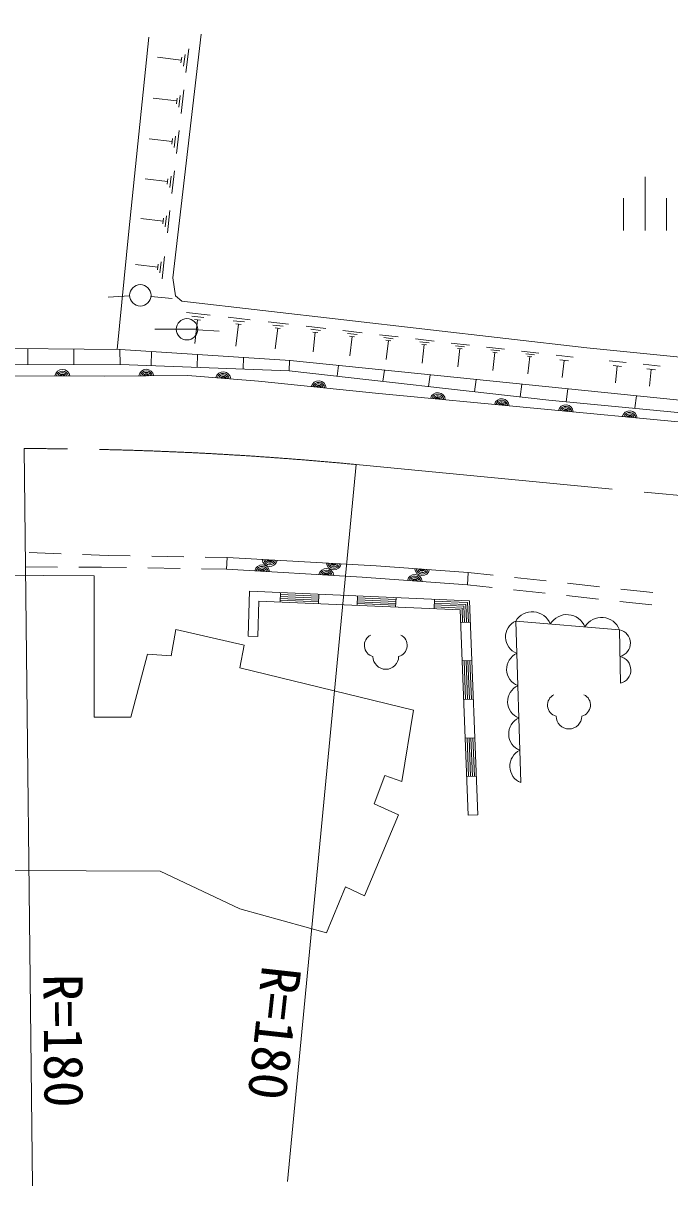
# Model space of a CAD drawing. Units: millimetres, scale not verified. Extents: x 40000 to 680000, y 20000 to 380000.
# Drawn here: x 207128 to 237306, y 277086 to 331346 of the extents above; entities that cross this region are included whole.
import ezdxf
from ezdxf.enums import TextEntityAlignment as Align

# ---------------------------------------------------------------- set-up
doc = ezdxf.new("R2010")
doc.units = ezdxf.units.MM
doc.header["$LTSCALE"] = 1000
doc.linetypes.add('CHAIN', pattern=[18.5, 12, -1.5, 3.5, -1.5])
for name, color, linetype, lineweight in [('M-BGD', 7, 'Continuous', 13), ('M-BMK', 2, 'CHAIN', 13), ('M-BMK-SRVR', 3, 'Continuous', 13), ('M-STR-HTXT', 7, 'Continuous', 13)]:
    doc.layers.add(name, color=color, linetype=linetype, lineweight=lineweight)
doc.styles.add('ＭＳ ゴシック', font='')
doc.styles.get('ＭＳ ゴシック').set_extended_font_data('MS Gothic')

msp = doc.modelspace()

# ---------------------------------------------------------------- linework, layer by layer
at = {"layer": 'M-BGD'}
for p, q in [((215433, 330834), (214114, 319464)), ((214851, 330157), (214721, 329041)), ((214507, 329631), (213391, 329761)), ((214523, 329771), (214491, 329492)), ((214679, 329894), (214614, 329336)), ((214291, 327720), (213196, 327847)), ((214307, 327857), (214275, 327583)), ((214459, 327978), (214396, 327430)), ((214628, 328235), (214501, 327141)), ((214407, 326335), (214283, 325262)), ((214077, 325830), (213003, 325954)), ((214092, 325964), (214061, 325696)), ((214242, 326083), (214180, 325546)), ((213865, 323961), (212813, 324083)), ((213881, 324092), (213850, 323829)), ((214027, 324209), (213966, 323682)), ((214190, 324457), (214067, 323404)), ((236151, 324175), (236151, 321675)), ((235151, 323175), (235151, 321675)), ((237151, 323175), (237151, 321675)), ((213815, 322356), (213755, 321840)), ((213974, 322599), (213854, 321567)), ((213656, 322113), (212624, 322233)), ((213671, 322242), (213641, 321984)), ((213566, 320211), (213507, 319695)), ((213725, 320454), (213606, 319422)), ((213407, 319968), (212375, 320088)), ((213422, 320097), (213393, 319839)), ((212093, 318620), (211095, 318565)), ((213090, 318596), (214085, 318493)), ((214741, 317847), (215854, 317719)), ((215003, 317676), (215560, 317612)), ((215126, 317521), (215405, 317489)), ((215265, 317505), (215137, 316392)), ((216688, 317623), (217722, 317503)), ((216931, 317463), (217448, 317404)), ((214270, 317062), (213270, 317062)), ((214270, 317062), (215270, 317062)), ((215269, 317031), (216267, 316968)), ((217046, 317319), (217304, 317289)), ((217175, 317304), (217056, 316270)), ((218554, 317407), (219514, 317296)), ((218780, 317260), (219260, 317204)), ((218886, 317126), (219126, 317098)), ((219006, 317112), (218895, 316153)), ((220329, 317202), (221247, 317096)), ((220545, 317061), (221004, 317008)), ((220647, 316933), (220876, 316907)), ((220761, 316920), (220655, 316002)), ((222051, 317004), (222950, 316900)), ((222263, 316865), (222713, 316813)), ((222362, 316740), (222587, 316714)), ((222475, 316727), (222371, 315827)), ((223754, 316807), (224636, 316705)), ((223962, 316671), (224403, 316621)), ((224059, 316548), (224280, 316523)), ((224170, 316536), (224068, 315654)), ((225440, 316613), (226304, 316513)), ((225643, 316480), (226075, 316430)), ((225739, 316359), (225955, 316334)), ((225847, 316347), (225747, 315483)), ((227107, 316420), (227954, 316322)), ((207345, 315409), (207342, 316156)), ((209495, 315417), (209492, 316135)), ((211645, 315426), (211642, 316115)), ((213096, 315371), (213120, 316021)), ((215244, 315290), (215267, 315884)), ((227307, 316290), (227730, 316241)), ((227400, 316172), (227612, 316147)), ((227506, 316160), (227408, 315313)), ((228757, 316230), (229586, 316134)), ((228952, 316102), (229367, 316054)), ((229044, 315987), (229251, 315963)), ((229148, 315975), (229052, 315146)), ((230389, 316041), (231201, 315948)), ((230581, 315916), (230986, 315870)), ((230670, 315803), (230873, 315780)), ((232004, 315855), (232799, 315763)), ((211645, 315426), (191602, 315349)), ((211645, 315426), (219541, 315128)), ((217393, 315209), (217413, 315747)), ((219541, 315128), (219559, 315610)), ((221777, 314875), (221845, 315378)), ((230772, 315792), (230678, 314980)), ((232180, 315633), (232577, 315588)), ((232379, 315610), (232287, 314816)), ((234482, 315586), (235269, 315507)), ((234659, 315369), (235053, 315330)), ((234856, 315349), (234777, 314562)), ((236064, 315427), (236854, 315348)), ((223914, 314633), (223985, 315160)), ((226050, 314392), (226125, 314942)), ((228187, 314150), (228265, 314723)), ((236242, 315210), (236637, 315170)), ((236439, 315190), (236360, 314400)), ((230324, 313908), (230405, 314505)), ((232463, 313680), (232545, 314287)), ((235679, 313393), (235755, 313960)), ((207397, 306636), (208897, 306584)), ((209896, 306549), (211097, 306507)), ((211097, 306507), (212124, 306488)), ((213124, 306470), (214624, 306442)), ((215624, 306423), (216650, 306404)), ((208721, 305966), (207221, 305969)), ((210788, 305963), (209721, 305965)), ((211950, 305943), (210788, 305963)), ((214450, 305900), (212950, 305926)), ((216612, 305864), (215450, 305883)), ((227889, 305712), (229059, 305585)), ((229011, 305009), (227866, 305134)), ((230053, 305477), (231544, 305314)), ((232539, 305206), (234030, 305044)), ((217683, 304835), (217622, 302737)), ((227959, 304392), (217683, 304835)), ((219135, 304773), (219115, 304323)), ((220917, 304335), (219119, 304413)), ((220921, 304425), (219123, 304503)), ((220925, 304515), (219127, 304593)), ((220929, 304605), (219131, 304683)), ((220914, 304245), (220933, 304695)), ((222731, 304617), (222712, 304168)), ((224522, 304360), (222724, 304438)), ((224526, 304450), (222727, 304527)), ((224510, 304090), (224530, 304540)), ((226309, 304013), (226328, 304462)), ((231497, 304738), (230005, 304901)), ((233982, 304467), (232491, 304630)), ((235024, 304936), (236515, 304774)), ((218120, 304366), (218072, 302724)), ((227525, 303960), (218120, 304366)), ((224514, 304180), (222716, 304258)), ((224518, 304270), (222720, 304348)), ((226312, 304103), (227612, 304047)), ((227699, 304133), (226316, 304193)), ((226320, 304282), (227786, 304219)), ((227872, 304306), (226324, 304372)), ((227897, 294385), (227525, 303960)), ((227638, 303382), (227612, 304047)), ((227699, 304133), (227728, 303386)), ((227818, 303389), (227786, 304219)), ((227872, 304306), (227908, 303393)), ((228347, 294403), (227959, 304392)), ((236467, 304197), (234976, 304359)), ((227548, 303379), (227998, 303396)), ((218072, 302724), (217622, 302737)), ((228067, 301597), (227618, 301580)), ((227778, 299785), (227708, 301584)), ((227868, 299788), (227798, 301587)), ((227957, 299792), (227888, 301591)), ((228047, 299795), (227978, 301594)), ((227688, 299781), (228137, 299799)), ((228207, 298000), (227758, 297983)), ((227917, 296188), (227847, 297986)), ((228007, 296191), (227937, 297990)), ((228097, 296195), (228027, 297993)), ((228187, 296198), (228117, 297997)), ((227827, 296184), (228277, 296202)), ((227897, 294385), (228347, 294403))]:
    msp.add_line(p, q, dxfattribs=at)
for points in [[(211519, 316116), (212062, 321642), (212983, 330690)], [(214530, 318375), (214242, 318631), (214114, 319464)], [(253937, 314139), (233434, 316193), (214530, 318375)], [(192095, 316125), (204936, 316179), (211645, 316115)], [(211645, 316115), (219589, 315608), (248782, 312631), (258863, 311533), (264601, 310683)], [(264542, 310241), (264502, 309860), (256075, 310881), (251556, 311363), (245803, 311890), (238198, 312690), (223723, 314067), (218114, 314644), (214810, 314911), (210936, 314879), (200977, 314911), (191611, 314854)], [(264542, 310241), (256106, 311383), (248678, 312140), (240280, 312925), (231658, 313758), (219541, 315128)], [(235000, 300537), (234962, 303041), (230116, 303444), (230361, 295902)]]:
    msp.add_lwpolyline(points, dxfattribs=at)
for points in [[(227866, 305134), (222945, 305496), (216612, 305864), (216650, 306404), (223605, 306025), (227889, 305712)], [(203367, 305596), (210435, 305558), (210443, 298961), (212151, 298961), (212934, 301893), (214030, 301822), (214257, 303046), (217438, 302320), (217239, 301253), (225351, 299289), (224807, 295953), (224010, 296237), (223512, 294914), (224651, 294402), (223056, 290616), (222174, 291043), (221285, 288894), (217243, 290018), (213514, 291769), (206604, 291797), (206561, 292765), (203572, 292793)]]:
    msp.add_lwpolyline(points, close=True, dxfattribs=at)
for centre in [(212593, 318647), (214770, 317062)]:
    msp.add_circle(centre, 500, dxfattribs=at)
for centre, radius, start, end in [((208956, 314831), 354, 8.6132, 171.0184), ((208956, 314831), 283, 10.8372, 168.7943), ((208956, 314831), 212, 14.5836, 165.048), ((208956, 314831), 142, 22.2953, 157.3363), ((208956, 314831), 100, 32.6129, 147.0186), ((212873, 314840), 354, 9.2709, 171.6761), ((212873, 314840), 283, 11.495, 169.4521), ((212873, 314840), 212, 15.2413, 165.7057), ((212873, 314840), 142, 22.953, 157.994), ((212873, 314840), 100, 33.2707, 147.6763), ((216458, 314723), 354, 4.1794, 166.5845), ((216458, 314723), 283, 6.4034, 164.3605), ((216458, 314723), 212, 10.1497, 160.6142), ((216458, 314723), 142, 17.8614, 152.9024), ((216458, 314723), 100, 28.1791, 142.5848), ((220913, 314302), 354, 2.9303, 165.3355), ((220913, 314302), 283, 5.1544, 163.1115), ((220913, 314302), 212, 8.9007, 159.3651), ((220913, 314302), 142, 16.6124, 151.6534), ((220913, 314302), 100, 26.9301, 141.3357), ((226476, 313751), 354, 3.3631, 165.7682), ((226476, 313751), 283, 5.5871, 163.5442), ((226476, 313751), 212, 9.3334, 159.7979), ((226476, 313751), 142, 17.0452, 152.0861), ((226476, 313751), 100, 27.3628, 141.7685), ((229462, 313467), 354, 3.3631, 165.7682), ((229462, 313467), 283, 5.5871, 163.5442), ((229462, 313467), 212, 9.3334, 159.7979), ((229462, 313467), 142, 17.0452, 152.0861), ((229462, 313467), 100, 27.3628, 141.7685), ((232449, 313183), 354, 3.3631, 165.7682), ((232449, 313183), 283, 5.5871, 163.5442), ((232449, 313183), 212, 9.3334, 159.7979), ((232449, 313183), 142, 17.0452, 152.0861), ((232449, 313183), 100, 27.3628, 141.7685), ((235435, 312899), 354, 3.3631, 165.7682), ((235435, 312899), 283, 5.5871, 163.5442), ((235435, 312899), 212, 9.3334, 159.7979), ((235435, 312899), 142, 17.0452, 152.0861), ((235435, 312899), 100, 27.3628, 141.7685), ((218278, 305713), 354, 5.4748, 167.88), ((218633, 306350), 354, 185.6739, 348.079), ((218633, 306350), 283, 187.8979, 345.855), ((218633, 306350), 212, 191.6442, 342.1087), ((218633, 306350), 142, 199.356, 334.397), ((218633, 306350), 100, 209.6736, 324.0793), ((221628, 306187), 354, 185.6739, 348.079), ((221628, 306187), 283, 187.8979, 345.855), ((221628, 306187), 212, 191.6442, 342.1087), ((221628, 306187), 142, 199.356, 334.397), ((221628, 306187), 100, 209.6736, 324.0793), ((218278, 305713), 283, 7.6988, 165.6559), ((218278, 305713), 212, 11.4451, 161.9096), ((218278, 305713), 142, 19.1569, 154.1979), ((218278, 305713), 100, 29.4745, 143.8802), ((221273, 305539), 354, 5.4748, 167.88), ((221273, 305539), 283, 7.6988, 165.6559), ((221273, 305539), 212, 11.4451, 161.9096), ((221273, 305539), 142, 19.1569, 154.1979), ((221273, 305539), 100, 29.4745, 143.8802), ((225402, 305261), 354, 4.5881, 166.9933), ((225402, 305261), 283, 6.8122, 164.7693), ((225751, 305922), 354, 184.6171, 347.0223), ((225751, 305922), 283, 186.8411, 344.7982), ((225751, 305922), 212, 190.5875, 341.0519), ((225751, 305922), 142, 198.2992, 333.3402), ((225751, 305922), 100, 208.6169, 323.0225), ((225402, 305261), 212, 10.5585, 161.023), ((225402, 305261), 142, 18.2702, 153.3112), ((225402, 305261), 100, 28.5879, 142.9936), ((230890, 302971), 907, 21.9092, 148.596), ((230459, 302700), 819, 114.8042, 248.9249), ((232505, 302837), 907, 21.9092, 148.596), ((234120, 302703), 907, 21.9092, 148.596), ((223587, 302311), 536, 116.087, 255.3342), ((224516, 302311), 536, 284.6658, 63.913), ((234829, 302413), 642, 283.664, 78.0721), ((224052, 301792), 600, 180, 0), ((230509, 301192), 819, 114.8042, 248.9249), ((234848, 301161), 642, 283.664, 78.0721), ((230558, 299684), 819, 114.8042, 248.9249), ((232138, 299525), 536, 116.087, 255.3342), ((233066, 299525), 536, 284.6658, 63.913), ((232602, 299006), 600, 180, 0), ((230607, 298175), 819, 114.8042, 248.9249), ((230656, 296667), 819, 114.8042, 248.9249)]:
    msp.add_arc(centre, radius, start, end, dxfattribs=at)
at = {"layer": 'M-BMK'}
for p, q in [((175606, 311164), (207173, 311494)), ((222670, 310750), (249865, 308146))]:
    msp.add_line(p, q, dxfattribs=at)
msp.add_arc((207102, 148323), 163171, 84.52508, 89.97508, dxfattribs=at)
at = {"layer": 'M-BMK-SRVR'}
for p, q in [((207173, 311494), (207560, 277086)), ((219463, 277288), (222670, 310750))]:
    msp.add_line(p, q, dxfattribs=at)
at = {"layer": 'M-STR-HTXT'}
msp.add_arc((195628, -45842), 394510, 66.16683, 97.71667, dxfattribs=at)

# ---------------------------------------------------------------- texts
at = {"layer": 'M-BMK-SRVR', "style": 'ＭＳ ゴシック'}
for rotation, p in [(263.707, (219197, 287308)), (270.537, (208980, 286969))]:
    msp.add_text('R=180', height=1833, rotation=rotation, dxfattribs=at).set_placement(p, align=Align.MIDDLE_LEFT)

doc.saveas('drawing.dxf')
